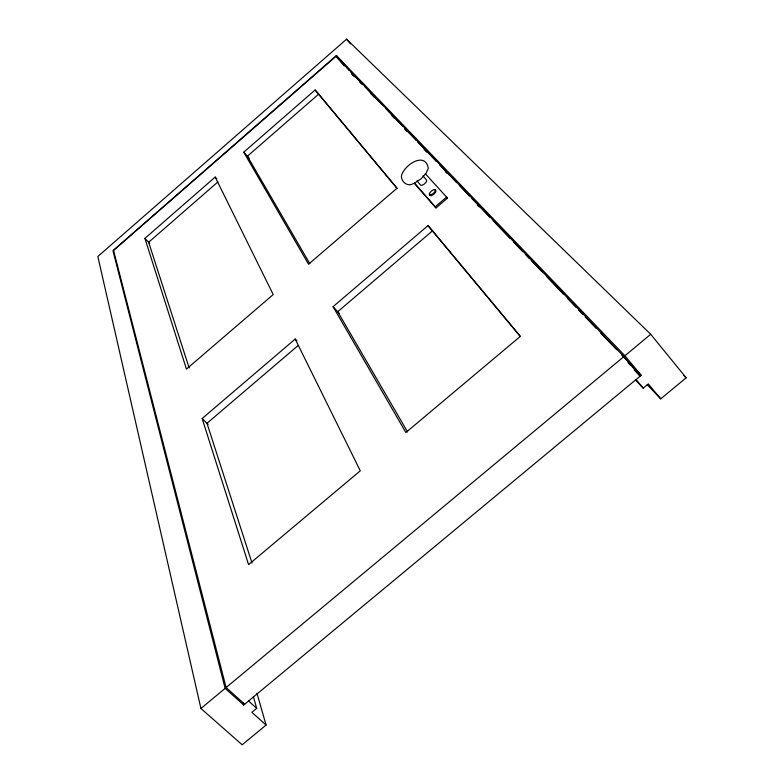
<?xml version="1.0" encoding="UTF-8"?>
<svg xmlns="http://www.w3.org/2000/svg" width="784" height="784" viewBox="0 0 784 784"><rect width="100%" height="100%" fill="white"/><g stroke="black" fill="none" stroke-linecap="round" stroke-linejoin="round"><path stroke-width="1.18" d="M435.884 190.443L435.757 192.031L433.934 194.197L431.494 195.667L429.877 195.588L430.024 194.011M426.143 173.039L428.319 168.364C425.428 150.832 403.613 165.11 401.369 176.263C401.545 182.251 407.915 187.16 413.364 183.564M425.839 173.597L421.557 178.409L415.069 182.79M647.202 384.679L660.716 398.85L686.167 377.81L650.71 334.288L346.567 39.2L97.833 256.495L200.939 708.491L242.178 744.8L266.07 725.043L256.985 693.281M336.424 55.576L112.955 250.674L225.135 688.362L243.716 705.012L641.165 375.32L624.907 355.76L336.424 55.576L349.331 70.521M634.227 369.979L640.136 376.173L623.878 356.612L336.013 56.232L113.562 250.439L226.106 687.548L244.677 704.208M215.188 177.086L273.214 294.568L186.445 369.097L144.903 238.365L215.188 177.086L216.766 178.791M315.119 89.974L396.949 188.287L308.533 264.228L243.746 152.194L315.119 89.974L318.931 94.394M217.952 181.878L148.656 242.256L189.111 367.843M435.149 206.868L446.615 197.068L447.497 198.107L436.041 207.917L414.295 183.054L436.041 207.917M295.196 339.051L360.277 470.812L248.587 564.627L202.154 418.519L295.196 339.051L296.842 340.795M428.015 225.606L520.262 336.434L405.857 432.533L333.082 306.681L428.015 225.606L433.552 232.025M298.028 345.597L206.986 423.301L252.007 563.039M200.939 708.491L225.135 688.362M226.106 687.548L623.878 356.612M624.907 355.76L650.71 334.288M253.389 696.584L256.701 708.354L251.889 712.333L266.07 725.043M635.648 380.142L643.203 388.149L648.309 383.925L660.716 398.85M248.538 701.014L256.701 708.354M683.55 375.232L686.167 377.81M202.154 418.519L208.103 424.409M144.903 238.365L149.715 243.354M351.026 72.285L362.865 84.652M364.56 86.426L383.17 105.86M385.708 108.506L402.623 126.175M405.161 128.831L416.157 140.316M417.852 142.08L436.463 161.514M439.844 165.052L456.758 182.721M459.297 185.377L469.449 195.971M471.988 198.626L489.755 217.178M493.136 220.716L510.051 238.385M513.432 241.913L522.742 251.635M525.28 254.281L529.504 258.7M531.199 260.464L543.038 272.832M546.428 276.37L563.343 294.039M567.567 298.459L576.034 307.289M578.572 309.945L582.796 314.364M585.334 317.01L596.33 328.496M600.564 332.916L616.636 349.703M621.712 354.995L641.165 375.32M354.77 76.842L351.379 73.304L353.555 75.881M359.836 82.153L361.532 83.917M370.842 93.659L374.223 97.196M391.99 115.777L394.528 118.433M404.681 129.056L407.21 131.712M424.134 149.411L426.672 152.067M445.283 171.529L446.978 173.303M477.427 205.163L479.122 206.927M628.004 362.688L630.542 365.344M333.082 306.681L339.266 313.394M425.183 173.578L447.497 198.107M243.746 152.194L249.204 158.231M417 180.859L420.694 185.191L422.262 185.249L424.644 183.789L426.427 181.672L426.574 180.134L422.89 175.802M336.013 56.232L344.166 65.895M346.567 39.2L350.468 43.865M636.049 379.564L643.203 388.149M397.312 188.542L318.686 94.119L247.391 156.222L309.847 263.728M519.988 335.875L432.513 230.829L337.728 311.718L407.572 431.955M243.079 702.65L243.716 705.012M435.306 189.757L435.169 191.335L433.346 193.501L430.916 194.981L429.289 194.902L429.436 193.325L431.249 191.159L433.679 189.689L435.306 189.757"/></g></svg>
